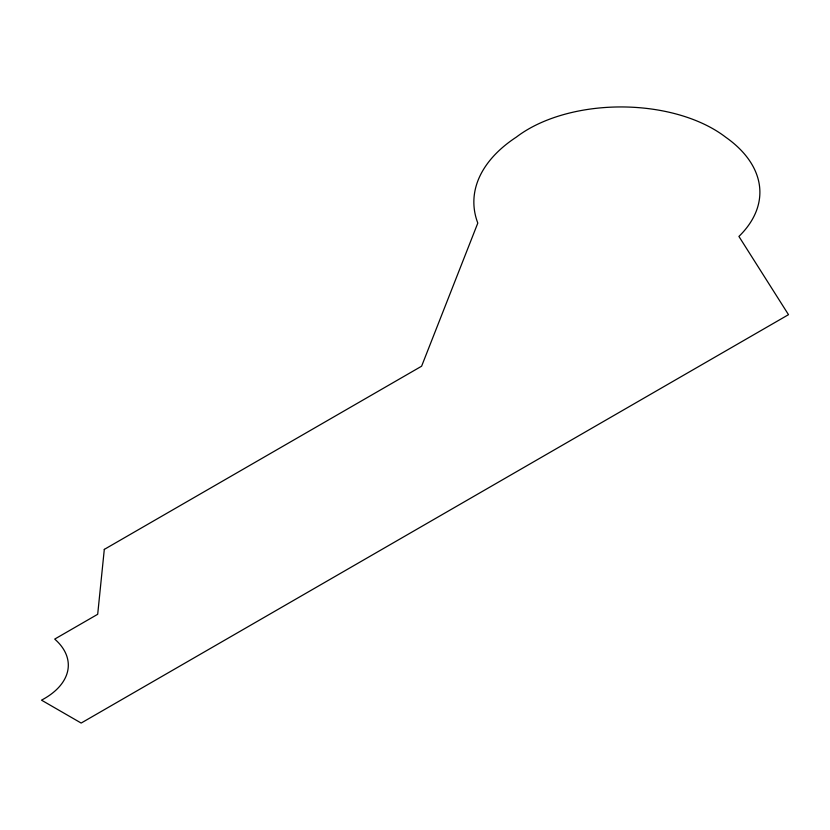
<?xml version="1.0" encoding="UTF-8"?>
<svg xmlns="http://www.w3.org/2000/svg" width="830" height="830" viewBox="0 0 830 830"><rect width="100%" height="100%" fill="white"/><g stroke="black" fill="none" stroke-linecap="round" stroke-linejoin="round"><path stroke-width="1.25" d="M104.3 549.398L97.691 614.283L54.718 639.09A81.89 47.279 0 0 1 41.5 700.157L81.164 723.055L788.5 314.674L738.918 236.436A150.085 86.652 0 0 0 725.7 137.209A130.839 75.54 0 0 0 516.447 137.043A170.16 98.241 0 0 0 477.8 223.083L421.609 366.206L104.3 549.398"/></g></svg>
